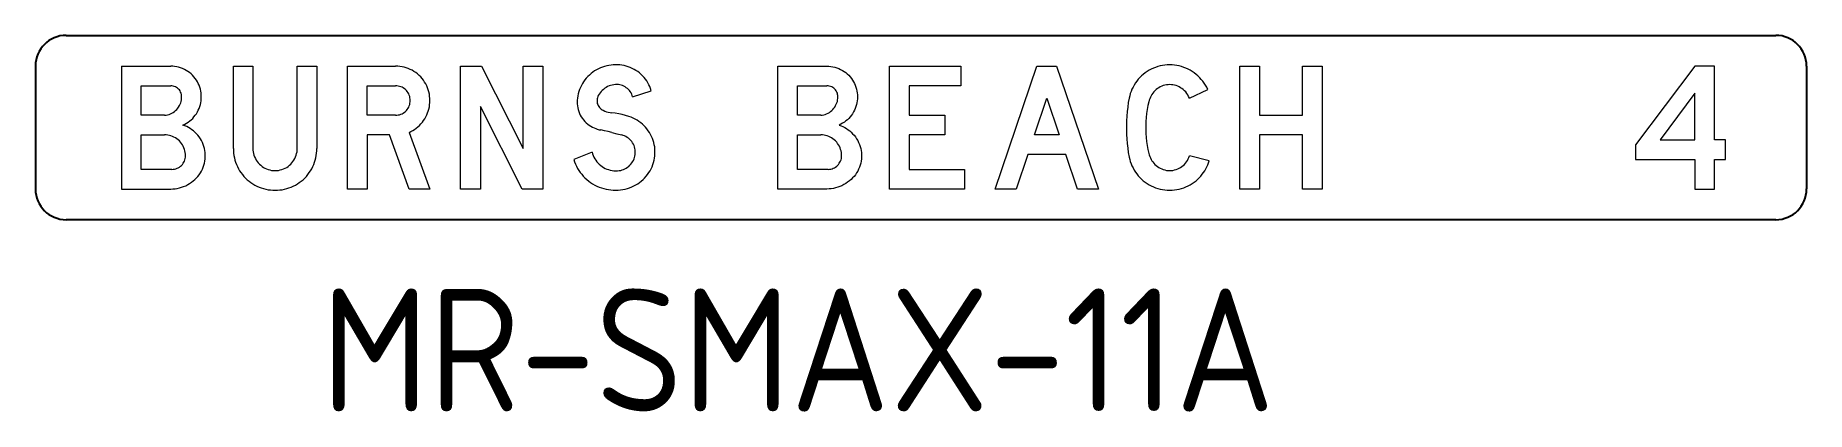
# Model space of a CAD drawing. Extents: x -129.2 to -93.2, y -1098.4 to -1090.7.
import ezdxf
from ezdxf.enums import TextEntityAlignment as Align

# ---------------------------------------------------------------- set-up
doc = ezdxf.new("R2010")
doc.units = 0
doc.header["$LTSCALE"] = 12
doc.header["$MEASUREMENT"] = 0
doc.layers.add('L18', color=4, linetype='CONTINUOUS')
doc.layers.add('T25', color=1, linetype='CONTINUOUS')
doc.styles.add('ISO', font='iso')

msp = doc.modelspace()

# ---------------------------------------------------------------- linework, layer by layer
at = {"layer": 'L18'}
for p, q in [((-128.596, -1090.72), (-93.846, -1090.72)), ((-129.221, -1091.345), (-129.221, -1093.845)), ((-93.221, -1091.345), (-93.221, -1093.845)), ((-93.846, -1094.47), (-128.596, -1094.47))]:
    msp.add_line(p, q, dxfattribs=at)
at = {"layer": 'L18', "linetype": 'Continuous', "lineweight": 0, "ltscale": 3, "flags": 128}
for points in [[(-127.471, -1091.345), (-127.471, -1093.846), (-126.472, -1093.846), (-126.429, -1093.844), (-126.383, -1093.84), (-126.338, -1093.832), (-126.294, -1093.824), (-126.251, -1093.81), (-126.209, -1093.796), (-126.167, -1093.778), (-126.126, -1093.757), (-126.088, -1093.735), (-126.051, -1093.709), (-126.015, -1093.681), (-125.98, -1093.652), (-125.948, -1093.62), (-125.92, -1093.589), (-125.893, -1093.555), (-125.869, -1093.519), (-125.847, -1093.482), (-125.827, -1093.442), (-125.811, -1093.403), (-125.796, -1093.363), (-125.786, -1093.319), (-125.776, -1093.278), (-125.772, -1093.234), (-125.768, -1093.193), (-125.768, -1093.149), (-125.772, -1093.106), (-125.776, -1093.062), (-125.786, -1093.021), (-125.796, -1092.979), (-125.811, -1092.938), (-125.827, -1092.898), (-125.847, -1092.861), (-125.869, -1092.823), (-125.893, -1092.787), (-125.92, -1092.752), (-125.948, -1092.72), (-125.978, -1092.692), (-126.007, -1092.665), (-126.041, -1092.639), (-126.075, -1092.615), (-126.11, -1092.595), (-126.146, -1092.576), (-126.185, -1092.56), (-126.223, -1092.546)], [(-127.471, -1091.345), (-126.472, -1091.345)], [(-125.974, -1091.596), (-125.999, -1091.563), (-126.027, -1091.533), (-126.057, -1091.503), (-126.088, -1091.478), (-126.122, -1091.454), (-126.158, -1091.432), (-126.193, -1091.412), (-126.231, -1091.395), (-126.27, -1091.379), (-126.31, -1091.367), (-126.349, -1091.357), (-126.391, -1091.351), (-126.431, -1091.347), (-126.472, -1091.345)], [(-125.198, -1091.345), (-124.799, -1091.345), (-124.799, -1093.021), (-124.799, -1093.056), (-124.795, -1093.092), (-124.787, -1093.126), (-124.779, -1093.159), (-124.765, -1093.193), (-124.751, -1093.225), (-124.733, -1093.256), (-124.713, -1093.286), (-124.692, -1093.314), (-124.668, -1093.339), (-124.642, -1093.363), (-124.615, -1093.385), (-124.585, -1093.405), (-124.555, -1093.422), (-124.522, -1093.436), (-124.488, -1093.448), (-124.454, -1093.458), (-124.421, -1093.466), (-124.385, -1093.47), (-124.35, -1093.47), (-124.314, -1093.47), (-124.278, -1093.466), (-124.245, -1093.458), (-124.211, -1093.448), (-124.177, -1093.436), (-124.146, -1093.422), (-124.114, -1093.405), (-124.084, -1093.385), (-124.057, -1093.363), (-124.031, -1093.339), (-124.007, -1093.314), (-123.986, -1093.286), (-123.966, -1093.256), (-123.948, -1093.225), (-123.934, -1093.193), (-123.922, -1093.159), (-123.912, -1093.126), (-123.904, -1093.092), (-123.9, -1093.056), (-123.9, -1093.021), (-123.9, -1091.345), (-123.501, -1091.345), (-123.501, -1093.021)], [(-125.198, -1093.021), (-125.198, -1091.345)], [(-125.198, -1093.021), (-125.198, -1091.345)], [(-122.876, -1091.345), (-121.902, -1091.345)], [(-121.627, -1092.696), (-121.202, -1093.846), (-121.627, -1093.846), (-122.027, -1092.746), (-122.476, -1092.746), (-122.476, -1093.846), (-122.876, -1093.846), (-122.876, -1091.345)], [(-121.627, -1092.696), (-121.202, -1093.846), (-121.627, -1093.846), (-122.027, -1092.746), (-122.476, -1092.746), (-122.476, -1093.846), (-122.876, -1093.846), (-122.876, -1091.345)], [(-121.202, -1092.046), (-121.204, -1092.002), (-121.208, -1091.958), (-121.214, -1091.915), (-121.224, -1091.871), (-121.236, -1091.828), (-121.252, -1091.788), (-121.267, -1091.747), (-121.287, -1091.707), (-121.311, -1091.67), (-121.335, -1091.634), (-121.362, -1091.598), (-121.39, -1091.565), (-121.422, -1091.535), (-121.455, -1091.505), (-121.489, -1091.478), (-121.527, -1091.454), (-121.564, -1091.43), (-121.604, -1091.411), (-121.643, -1091.395), (-121.685, -1091.379), (-121.728, -1091.367), (-121.77, -1091.357), (-121.813, -1091.351), (-121.857, -1091.347), (-121.902, -1091.345)], [(-120.579, -1091.345), (-120.154, -1091.345), (-119.305, -1093.021), (-119.305, -1091.345), (-118.905, -1091.345), (-118.905, -1093.846), (-119.329, -1093.846), (-120.177, -1092.17), (-120.177, -1093.846), (-120.579, -1093.846), (-120.579, -1091.345), (-120.579, -1091.345)], [(-117.432, -1091.321), (-117.475, -1091.321), (-117.521, -1091.325), (-117.564, -1091.331), (-117.61, -1091.339), (-117.653, -1091.351), (-117.695, -1091.365), (-117.736, -1091.381), (-117.778, -1091.401), (-117.817, -1091.42), (-117.855, -1091.444), (-117.893, -1091.47), (-117.928, -1091.498), (-117.962, -1091.527), (-117.994, -1091.559), (-118.025, -1091.591), (-118.053, -1091.626), (-118.079, -1091.662), (-118.102, -1091.701), (-118.124, -1091.739), (-118.144, -1091.78), (-118.162, -1091.822), (-118.176, -1091.864), (-118.187, -1091.907), (-118.197, -1091.951), (-118.205, -1091.996), (-118.209, -1092.036), (-118.211, -1092.075), (-118.209, -1092.115), (-118.205, -1092.154), (-118.197, -1092.194), (-118.189, -1092.231), (-118.177, -1092.269), (-118.162, -1092.307), (-118.146, -1092.342), (-118.126, -1092.376), (-118.104, -1092.41), (-118.079, -1092.441), (-118.053, -1092.471), (-118.025, -1092.499), (-117.995, -1092.524), (-117.964, -1092.548), (-117.93, -1092.57), (-117.899, -1092.588), (-117.867, -1092.603), (-117.833, -1092.617), (-117.8, -1092.629), (-117.766, -1092.639), (-117.73, -1092.645)], [(-117.432, -1091.321), (-117.475, -1091.321), (-117.521, -1091.325), (-117.564, -1091.331), (-117.61, -1091.339), (-117.653, -1091.351), (-117.695, -1091.365), (-117.736, -1091.381), (-117.778, -1091.401), (-117.817, -1091.42), (-117.855, -1091.444), (-117.893, -1091.47), (-117.928, -1091.498), (-117.962, -1091.527), (-117.994, -1091.559), (-118.025, -1091.591), (-118.053, -1091.626), (-118.079, -1091.662), (-118.102, -1091.701), (-118.124, -1091.739), (-118.144, -1091.78), (-118.162, -1091.822), (-118.176, -1091.864), (-118.187, -1091.907), (-118.197, -1091.951), (-118.205, -1091.996), (-118.209, -1092.036), (-118.211, -1092.075), (-118.209, -1092.115), (-118.205, -1092.154), (-118.197, -1092.194), (-118.189, -1092.231), (-118.177, -1092.269), (-118.162, -1092.307), (-118.146, -1092.342), (-118.126, -1092.376), (-118.104, -1092.41), (-118.079, -1092.441), (-118.053, -1092.471), (-118.025, -1092.499), (-117.995, -1092.524), (-117.964, -1092.548), (-117.93, -1092.57), (-117.899, -1092.588), (-117.867, -1092.603), (-117.833, -1092.617), (-117.8, -1092.629), (-117.766, -1092.639), (-117.73, -1092.645)], [(-117.082, -1091.97), (-116.706, -1091.846), (-116.72, -1091.804), (-116.735, -1091.763), (-116.753, -1091.723), (-116.775, -1091.683), (-116.797, -1091.646), (-116.822, -1091.61), (-116.85, -1091.577), (-116.88, -1091.543), (-116.909, -1091.513), (-116.943, -1091.484), (-116.979, -1091.458), (-117.014, -1091.432), (-117.052, -1091.411), (-117.091, -1091.391), (-117.131, -1091.373), (-117.173, -1091.357), (-117.214, -1091.345), (-117.256, -1091.335), (-117.299, -1091.327), (-117.343, -1091.321), (-117.386, -1091.32), (-117.432, -1091.321)], [(-117.082, -1091.97), (-116.706, -1091.846), (-116.72, -1091.804), (-116.735, -1091.763), (-116.753, -1091.723), (-116.775, -1091.683), (-116.797, -1091.646), (-116.822, -1091.61), (-116.85, -1091.577), (-116.88, -1091.543), (-116.909, -1091.513), (-116.943, -1091.484), (-116.979, -1091.458), (-117.014, -1091.432), (-117.052, -1091.411), (-117.091, -1091.391), (-117.131, -1091.373), (-117.173, -1091.357), (-117.214, -1091.345), (-117.256, -1091.335), (-117.299, -1091.327), (-117.343, -1091.321), (-117.386, -1091.32), (-117.432, -1091.321)], [(-111.861, -1091.345), (-110.413, -1091.345), (-110.413, -1091.745), (-111.461, -1091.745), (-111.461, -1092.346), (-110.737, -1092.346), (-110.737, -1092.746), (-111.461, -1092.746), (-111.461, -1093.446), (-110.338, -1093.446), (-110.338, -1093.846), (-111.861, -1093.846), (-111.861, -1091.345), (-111.861, -1091.345)], [(-111.861, -1091.345), (-110.413, -1091.345), (-110.413, -1091.745), (-111.461, -1091.745), (-111.461, -1092.346), (-110.737, -1092.346), (-110.737, -1092.746), (-111.461, -1092.746), (-111.461, -1093.446), (-110.338, -1093.446), (-110.338, -1093.846), (-111.861, -1093.846), (-111.861, -1091.345), (-111.861, -1091.345)], [(-109.713, -1093.846), (-108.864, -1091.345), (-108.464, -1091.345), (-107.614, -1093.846), (-108.039, -1093.846), (-108.277, -1093.145), (-109.05, -1093.145), (-109.287, -1093.846), (-109.713, -1093.846), (-109.713, -1093.846)], [(-109.713, -1093.846), (-108.864, -1091.345), (-108.464, -1091.345), (-107.614, -1093.846), (-108.039, -1093.846), (-108.277, -1093.145), (-109.05, -1093.145), (-109.287, -1093.846), (-109.713, -1093.846), (-109.713, -1093.846)], [(-106.166, -1091.321), (-106.215, -1091.321), (-106.263, -1091.325), (-106.31, -1091.333), (-106.358, -1091.343), (-106.405, -1091.355), (-106.453, -1091.371), (-106.496, -1091.389), (-106.542, -1091.409), (-106.583, -1091.43), (-106.625, -1091.456), (-106.666, -1091.484), (-106.704, -1091.513), (-106.741, -1091.545), (-106.775, -1091.579), (-106.807, -1091.614), (-106.836, -1091.652), (-106.864, -1091.689), (-106.89, -1091.731), (-106.912, -1091.773), (-106.933, -1091.814), (-106.951, -1091.86), (-106.967, -1091.903), (-106.979, -1091.949), (-106.991, -1091.996), (-107.007, -1092.087), (-107.02, -1092.178), (-107.03, -1092.271), (-107.038, -1092.364), (-107.044, -1092.457), (-107.046, -1092.55), (-107.046, -1092.643), (-107.044, -1092.734), (-107.038, -1092.827), (-107.03, -1092.92), (-107.02, -1093.013), (-107.007, -1093.104), (-106.991, -1093.195), (-106.979, -1093.242), (-106.967, -1093.288), (-106.951, -1093.333), (-106.933, -1093.377), (-106.912, -1093.418), (-106.89, -1093.46), (-106.864, -1093.501), (-106.836, -1093.539), (-106.807, -1093.577), (-106.775, -1093.612), (-106.741, -1093.646), (-106.704, -1093.678), (-106.666, -1093.707), (-106.625, -1093.735), (-106.583, -1093.761), (-106.542, -1093.782), (-106.496, -1093.802), (-106.453, -1093.82), (-106.405, -1093.836), (-106.358, -1093.848), (-106.31, -1093.858), (-106.263, -1093.865), (-106.215, -1093.869), (-106.166, -1093.871), (-106.118, -1093.869), (-106.069, -1093.865), (-106.021, -1093.858), (-105.974, -1093.848), (-105.926, -1093.836), (-105.881, -1093.82), (-105.835, -1093.802), (-105.79, -1093.782), (-105.748, -1093.761), (-105.707, -1093.735), (-105.667, -1093.707), (-105.628, -1093.678), (-105.592, -1093.646), (-105.56, -1093.614), (-105.531, -1093.583), (-105.503, -1093.547), (-105.477, -1093.511), (-105.452, -1093.474), (-105.43, -1093.436), (-105.412, -1093.395), (-105.394, -1093.355), (-105.378, -1093.314), (-105.367, -1093.27), (-105.766, -1093.171)], [(-105.592, -1091.545), (-105.628, -1091.513), (-105.667, -1091.484), (-105.707, -1091.456), (-105.748, -1091.43), (-105.79, -1091.409), (-105.835, -1091.389), (-105.881, -1091.371), (-105.926, -1091.355), (-105.974, -1091.343), (-106.021, -1091.333), (-106.069, -1091.325), (-106.118, -1091.321), (-106.166, -1091.321)], [(-104.741, -1091.345), (-104.342, -1091.345), (-104.342, -1092.346), (-103.468, -1092.346), (-103.468, -1091.345), (-103.068, -1091.345), (-103.068, -1093.846), (-103.468, -1093.846), (-103.468, -1092.746), (-104.342, -1092.746), (-104.342, -1093.846), (-104.741, -1093.846), (-104.741, -1091.345), (-104.741, -1091.345)], [(-127.072, -1091.745), (-126.472, -1091.745)], [(-126.597, -1092.346), (-127.072, -1092.346), (-127.072, -1091.745)], [(-126.249, -1091.97), (-126.249, -1091.945), (-126.253, -1091.921), (-126.26, -1091.895), (-126.27, -1091.873), (-126.282, -1091.85), (-126.296, -1091.83), (-126.314, -1091.812), (-126.332, -1091.794), (-126.353, -1091.78), (-126.375, -1091.767), (-126.399, -1091.759), (-126.423, -1091.751), (-126.448, -1091.747), (-126.472, -1091.745)], [(-126.249, -1091.97), (-126.249, -1091.945), (-126.253, -1091.921), (-126.26, -1091.895), (-126.27, -1091.873), (-126.282, -1091.85), (-126.296, -1091.83), (-126.314, -1091.812), (-126.332, -1091.794), (-126.353, -1091.78), (-126.375, -1091.767), (-126.399, -1091.759), (-126.423, -1091.751), (-126.448, -1091.747), (-126.472, -1091.745)], [(-125.974, -1092.346), (-125.95, -1092.313), (-125.93, -1092.279), (-125.91, -1092.243), (-125.894, -1092.206), (-125.881, -1092.168), (-125.869, -1092.129), (-125.861, -1092.091), (-125.855, -1092.051), (-125.851, -1092.01), (-125.849, -1091.97), (-125.851, -1091.931), (-125.855, -1091.891), (-125.861, -1091.852), (-125.869, -1091.812), (-125.881, -1091.773), (-125.894, -1091.735), (-125.91, -1091.699), (-125.93, -1091.664), (-125.95, -1091.628), (-125.974, -1091.596)], [(-125.974, -1092.346), (-125.95, -1092.313), (-125.93, -1092.279), (-125.91, -1092.243), (-125.894, -1092.206), (-125.881, -1092.168), (-125.869, -1092.129), (-125.861, -1092.091), (-125.855, -1092.051), (-125.851, -1092.01), (-125.849, -1091.97), (-125.851, -1091.931), (-125.855, -1091.891), (-125.861, -1091.852), (-125.869, -1091.812), (-125.881, -1091.773), (-125.894, -1091.735), (-125.91, -1091.699), (-125.93, -1091.664), (-125.95, -1091.628), (-125.974, -1091.596)], [(-122.476, -1091.745), (-121.902, -1091.745)], [(-121.902, -1092.346), (-122.476, -1092.346), (-122.476, -1091.745)], [(-122.476, -1091.745), (-121.902, -1091.745)], [(-121.902, -1092.346), (-122.476, -1092.346), (-122.476, -1091.745)], [(-121.602, -1092.046), (-121.604, -1092.018), (-121.608, -1091.99), (-121.614, -1091.962), (-121.622, -1091.937), (-121.633, -1091.911), (-121.647, -1091.887), (-121.663, -1091.864), (-121.679, -1091.844), (-121.699, -1091.824), (-121.72, -1091.806), (-121.744, -1091.79), (-121.768, -1091.776), (-121.794, -1091.765), (-121.819, -1091.757), (-121.847, -1091.751), (-121.875, -1091.747), (-121.902, -1091.745)], [(-121.602, -1092.046), (-121.604, -1092.018), (-121.608, -1091.99), (-121.614, -1091.962), (-121.622, -1091.937), (-121.633, -1091.911), (-121.647, -1091.887), (-121.663, -1091.864), (-121.679, -1091.844), (-121.699, -1091.824), (-121.72, -1091.806), (-121.744, -1091.79), (-121.768, -1091.776), (-121.794, -1091.765), (-121.819, -1091.757), (-121.847, -1091.751), (-121.875, -1091.747), (-121.902, -1091.745)], [(-117.432, -1091.721), (-117.463, -1091.723), (-117.497, -1091.731), (-117.529, -1091.739), (-117.56, -1091.749), (-117.592, -1091.763), (-117.622, -1091.778), (-117.649, -1091.796), (-117.675, -1091.818), (-117.701, -1091.84), (-117.723, -1091.864), (-117.744, -1091.889), (-117.764, -1091.917), (-117.78, -1091.945)], [(-117.432, -1091.721), (-117.463, -1091.723), (-117.497, -1091.731), (-117.529, -1091.739), (-117.56, -1091.749), (-117.592, -1091.763), (-117.622, -1091.778), (-117.649, -1091.796), (-117.675, -1091.818), (-117.701, -1091.84), (-117.723, -1091.864), (-117.744, -1091.889), (-117.764, -1091.917), (-117.78, -1091.945)], [(-117.082, -1091.97), (-117.089, -1091.943), (-117.101, -1091.917), (-117.115, -1091.891), (-117.131, -1091.865), (-117.149, -1091.844), (-117.169, -1091.822), (-117.188, -1091.802), (-117.212, -1091.784), (-117.236, -1091.769), (-117.262, -1091.755), (-117.289, -1091.743), (-117.315, -1091.733), (-117.345, -1091.727), (-117.372, -1091.721), (-117.402, -1091.719), (-117.432, -1091.721)], [(-117.082, -1091.97), (-117.089, -1091.943), (-117.101, -1091.917), (-117.115, -1091.891), (-117.131, -1091.865), (-117.149, -1091.844), (-117.169, -1091.822), (-117.188, -1091.802), (-117.212, -1091.784), (-117.236, -1091.769), (-117.262, -1091.755), (-117.289, -1091.743), (-117.315, -1091.733), (-117.345, -1091.727), (-117.372, -1091.721), (-117.402, -1091.719), (-117.432, -1091.721)], [(-113.734, -1091.745), (-113.135, -1091.745)], [(-113.26, -1092.346), (-113.734, -1092.346), (-113.734, -1091.745)], [(-112.91, -1091.97), (-112.911, -1091.945), (-112.915, -1091.921), (-112.921, -1091.895), (-112.931, -1091.873), (-112.943, -1091.85), (-112.959, -1091.83), (-112.975, -1091.812), (-112.995, -1091.794), (-113.014, -1091.78), (-113.036, -1091.767), (-113.06, -1091.759), (-113.086, -1091.751), (-113.109, -1091.747), (-113.135, -1091.745)], [(-106.166, -1091.721), (-106.199, -1091.723), (-106.233, -1091.727), (-106.265, -1091.733), (-106.296, -1091.743), (-106.328, -1091.753), (-106.358, -1091.767), (-106.387, -1091.784), (-106.415, -1091.802), (-106.441, -1091.824), (-106.466, -1091.846), (-106.488, -1091.869), (-106.508, -1091.895), (-106.528, -1091.921), (-106.544, -1091.949), (-106.559, -1091.978), (-106.571, -1092.008), (-106.583, -1092.04), (-106.591, -1092.071), (-106.609, -1092.15), (-106.623, -1092.229), (-106.635, -1092.311), (-106.643, -1092.392), (-106.648, -1092.473), (-106.652, -1092.554), (-106.652, -1092.637), (-106.648, -1092.718), (-106.643, -1092.799), (-106.635, -1092.88), (-106.623, -1092.961), (-106.609, -1093.041), (-106.591, -1093.12), (-106.583, -1093.151), (-106.571, -1093.183), (-106.559, -1093.213), (-106.544, -1093.242), (-106.528, -1093.27), (-106.508, -1093.296), (-106.488, -1093.321), (-106.466, -1093.345), (-106.441, -1093.369), (-106.415, -1093.389), (-106.387, -1093.407), (-106.358, -1093.424), (-106.328, -1093.438), (-106.296, -1093.45), (-106.265, -1093.458), (-106.233, -1093.466), (-106.199, -1093.47), (-106.166, -1093.47), (-106.132, -1093.47), (-106.101, -1093.466), (-106.067, -1093.458), (-106.035, -1093.45), (-106.004, -1093.438), (-105.974, -1093.424), (-105.944, -1093.407), (-105.917, -1093.389), (-105.891, -1093.369), (-105.867, -1093.345), (-105.843, -1093.319), (-105.824, -1093.294), (-105.804, -1093.264), (-105.79, -1093.234), (-105.776, -1093.203), (-105.766, -1093.171)], [(-105.867, -1091.846), (-105.891, -1091.824), (-105.917, -1091.802), (-105.944, -1091.784), (-105.974, -1091.767), (-106.004, -1091.753), (-106.035, -1091.743), (-106.067, -1091.733), (-106.101, -1091.727), (-106.132, -1091.723), (-106.166, -1091.721)], [(-105.766, -1091.996), (-105.782, -1091.962), (-105.8, -1091.931), (-105.82, -1091.901), (-105.841, -1091.871), (-105.867, -1091.846)], [(-105.766, -1091.996), (-105.392, -1091.82)], [(-105.392, -1091.82), (-105.414, -1091.776), (-105.438, -1091.735), (-105.466, -1091.693), (-105.493, -1091.654), (-105.525, -1091.616), (-105.557, -1091.581), (-105.592, -1091.545)], [(-126.597, -1092.346), (-126.567, -1092.342), (-126.535, -1092.336), (-126.506, -1092.328), (-126.476, -1092.317), (-126.448, -1092.303), (-126.421, -1092.287), (-126.395, -1092.269), (-126.371, -1092.249), (-126.349, -1092.228), (-126.328, -1092.204), (-126.31, -1092.178), (-126.294, -1092.15), (-126.28, -1092.123), (-126.268, -1092.093), (-126.26, -1092.063), (-126.253, -1092.034), (-126.249, -1092.002), (-126.249, -1091.97)], [(-121.902, -1092.346), (-121.875, -1092.344), (-121.847, -1092.34), (-121.819, -1092.334), (-121.794, -1092.326), (-121.768, -1092.315), (-121.744, -1092.301), (-121.72, -1092.285), (-121.699, -1092.267), (-121.679, -1092.247), (-121.663, -1092.228), (-121.647, -1092.204), (-121.633, -1092.18), (-121.622, -1092.154), (-121.614, -1092.129), (-121.608, -1092.101), (-121.604, -1092.073), (-121.602, -1092.046)], [(-121.902, -1092.346), (-121.875, -1092.344), (-121.847, -1092.34), (-121.819, -1092.334), (-121.794, -1092.326), (-121.768, -1092.315), (-121.744, -1092.301), (-121.72, -1092.285), (-121.699, -1092.267), (-121.679, -1092.247), (-121.663, -1092.228), (-121.647, -1092.204), (-121.633, -1092.18), (-121.622, -1092.154), (-121.614, -1092.129), (-121.608, -1092.101), (-121.604, -1092.073), (-121.602, -1092.046)], [(-121.627, -1092.696), (-121.588, -1092.677), (-121.55, -1092.657), (-121.513, -1092.633), (-121.479, -1092.607), (-121.445, -1092.58), (-121.414, -1092.552), (-121.384, -1092.52), (-121.356, -1092.487), (-121.331, -1092.453), (-121.307, -1092.415), (-121.285, -1092.378), (-121.265, -1092.34), (-121.25, -1092.299), (-121.236, -1092.259), (-121.224, -1092.218), (-121.214, -1092.174), (-121.208, -1092.133), (-121.204, -1092.089), (-121.202, -1092.046)], [(-121.627, -1092.696), (-121.588, -1092.677), (-121.55, -1092.657), (-121.513, -1092.633), (-121.479, -1092.607), (-121.445, -1092.58), (-121.414, -1092.552), (-121.384, -1092.52), (-121.356, -1092.487), (-121.331, -1092.453), (-121.307, -1092.415), (-121.285, -1092.378), (-121.265, -1092.34), (-121.25, -1092.299), (-121.236, -1092.259), (-121.224, -1092.218), (-121.214, -1092.174), (-121.208, -1092.133), (-121.204, -1092.089), (-121.202, -1092.046)], [(-117.78, -1091.945), (-117.79, -1091.966), (-117.798, -1091.99), (-117.804, -1092.012), (-117.806, -1092.036), (-117.806, -1092.059), (-117.804, -1092.083), (-117.8, -1092.107), (-117.792, -1092.129), (-117.782, -1092.15), (-117.77, -1092.17), (-117.756, -1092.188), (-117.738, -1092.206), (-117.721, -1092.222), (-117.701, -1092.235), (-117.681, -1092.245)], [(-117.78, -1091.945), (-117.79, -1091.966), (-117.798, -1091.99), (-117.804, -1092.012), (-117.806, -1092.036), (-117.806, -1092.059), (-117.804, -1092.083), (-117.8, -1092.107), (-117.792, -1092.129), (-117.782, -1092.15), (-117.77, -1092.17), (-117.756, -1092.188), (-117.738, -1092.206), (-117.721, -1092.222), (-117.701, -1092.235), (-117.681, -1092.245)], [(-113.26, -1092.346), (-113.228, -1092.342), (-113.198, -1092.336), (-113.169, -1092.328), (-113.139, -1092.317), (-113.109, -1092.303), (-113.084, -1092.287), (-113.058, -1092.269), (-113.034, -1092.249), (-113.01, -1092.228), (-112.991, -1092.204), (-112.973, -1092.178), (-112.957, -1092.15), (-112.943, -1092.123), (-112.931, -1092.093), (-112.921, -1092.063), (-112.915, -1092.034), (-112.911, -1092.002), (-112.91, -1091.97)], [(-108.413, -1092.746), (-108.914, -1092.746), (-108.664, -1091.996), (-108.413, -1092.746), (-108.413, -1092.746)], [(-126.223, -1092.546), (-126.187, -1092.528), (-126.152, -1092.508), (-126.118, -1092.485), (-126.086, -1092.461), (-126.055, -1092.435), (-126.025, -1092.408), (-125.999, -1092.378), (-125.974, -1092.346)], [(-117.904, -1093.096), (-118.28, -1093.246), (-118.265, -1093.292), (-118.245, -1093.337), (-118.225, -1093.383), (-118.201, -1093.426), (-118.176, -1093.468), (-118.148, -1093.507), (-118.116, -1093.547), (-118.085, -1093.585), (-118.051, -1093.62), (-118.013, -1093.652), (-117.976, -1093.683), (-117.936, -1093.713), (-117.895, -1093.739), (-117.853, -1093.765), (-117.808, -1093.786), (-117.762, -1093.806), (-117.717, -1093.822), (-117.669, -1093.838), (-117.622, -1093.85), (-117.574, -1093.858), (-117.525, -1093.863), (-117.475, -1093.867), (-117.426, -1093.869), (-117.376, -1093.867), (-117.329, -1093.863), (-117.279, -1093.856), (-117.232, -1093.846), (-117.186, -1093.834), (-117.143, -1093.82), (-117.099, -1093.804), (-117.058, -1093.784), (-117.018, -1093.763), (-116.979, -1093.739), (-116.941, -1093.713), (-116.906, -1093.685), (-116.87, -1093.654), (-116.838, -1093.622), (-116.807, -1093.587), (-116.779, -1093.551), (-116.753, -1093.513), (-116.729, -1093.474), (-116.708, -1093.434), (-116.688, -1093.393), (-116.672, -1093.349), (-116.658, -1093.306), (-116.646, -1093.262), (-116.638, -1093.217), (-116.633, -1093.171), (-116.629, -1093.126), (-116.629, -1093.08), (-116.631, -1093.037), (-116.634, -1092.991), (-116.642, -1092.948), (-116.652, -1092.902), (-116.664, -1092.861), (-116.68, -1092.817), (-116.698, -1092.775), (-116.718, -1092.736), (-116.739, -1092.696), (-116.765, -1092.659), (-116.791, -1092.623), (-116.82, -1092.588), (-116.852, -1092.556), (-116.884, -1092.524), (-116.919, -1092.497), (-116.955, -1092.469), (-116.993, -1092.445), (-117.032, -1092.423), (-117.072, -1092.404), (-117.113, -1092.386), (-117.157, -1092.37), (-117.224, -1092.35), (-117.295, -1092.332), (-117.364, -1092.319), (-117.436, -1092.305), (-117.505, -1092.295)], [(-117.681, -1092.245), (-117.647, -1092.259), (-117.612, -1092.273), (-117.578, -1092.283), (-117.542, -1092.291), (-117.505, -1092.295)], [(-117.681, -1092.245), (-117.647, -1092.259), (-117.612, -1092.273), (-117.578, -1092.283), (-117.542, -1092.291), (-117.505, -1092.295)], [(-127.072, -1092.746), (-126.597, -1092.746)], [(-126.448, -1093.446), (-127.072, -1093.446), (-127.072, -1092.746)], [(-127.072, -1092.746), (-126.597, -1092.746)], [(-126.173, -1093.171), (-126.173, -1093.137), (-126.177, -1093.104), (-126.185, -1093.07), (-126.193, -1093.039), (-126.205, -1093.007), (-126.219, -1092.977), (-126.235, -1092.948), (-126.253, -1092.92), (-126.274, -1092.894), (-126.296, -1092.868), (-126.322, -1092.847), (-126.347, -1092.827), (-126.375, -1092.807), (-126.405, -1092.791), (-126.435, -1092.777), (-126.466, -1092.766), (-126.498, -1092.758), (-126.531, -1092.75), (-126.565, -1092.746), (-126.597, -1092.746)], [(-117.505, -1092.696), (-117.58, -1092.677), (-117.655, -1092.661), (-117.73, -1092.645)], [(-117.505, -1092.696), (-117.58, -1092.677), (-117.655, -1092.661), (-117.73, -1092.645)], [(-117.505, -1092.696), (-117.406, -1092.722), (-117.305, -1092.746)], [(-117.505, -1092.696), (-117.406, -1092.722), (-117.305, -1092.746)], [(-117.032, -1093.145), (-117.028, -1093.114), (-117.028, -1093.082), (-117.03, -1093.052), (-117.036, -1093.021), (-117.044, -1092.991), (-117.054, -1092.961), (-117.068, -1092.934), (-117.084, -1092.906), (-117.101, -1092.88), (-117.121, -1092.857), (-117.143, -1092.833), (-117.167, -1092.813), (-117.192, -1092.795), (-117.218, -1092.779), (-117.246, -1092.766), (-117.275, -1092.754), (-117.305, -1092.746)], [(-117.032, -1093.145), (-117.028, -1093.114), (-117.028, -1093.082), (-117.03, -1093.052), (-117.036, -1093.021), (-117.044, -1092.991), (-117.054, -1092.961), (-117.068, -1092.934), (-117.084, -1092.906), (-117.101, -1092.88), (-117.121, -1092.857), (-117.143, -1092.833), (-117.167, -1092.813), (-117.192, -1092.795), (-117.218, -1092.779), (-117.246, -1092.766), (-117.275, -1092.754), (-117.305, -1092.746)], [(-113.734, -1092.746), (-113.26, -1092.746)], [(-113.109, -1093.446), (-113.734, -1093.446), (-113.734, -1092.746)], [(-112.834, -1093.171), (-112.836, -1093.137), (-112.84, -1093.104), (-112.846, -1093.07), (-112.856, -1093.039), (-112.866, -1093.007), (-112.88, -1092.977), (-112.898, -1092.948), (-112.915, -1092.92), (-112.935, -1092.894), (-112.959, -1092.868), (-112.983, -1092.847), (-113.01, -1092.827), (-113.038, -1092.807), (-113.066, -1092.791), (-113.097, -1092.777), (-113.129, -1092.766), (-113.161, -1092.758), (-113.192, -1092.75), (-113.226, -1092.746), (-113.26, -1092.746)], [(-126.448, -1093.446), (-126.421, -1093.444), (-126.395, -1093.44), (-126.367, -1093.434), (-126.342, -1093.424), (-126.318, -1093.414), (-126.294, -1093.401), (-126.272, -1093.383), (-126.253, -1093.365), (-126.235, -1093.345), (-126.219, -1093.323), (-126.205, -1093.3), (-126.193, -1093.276), (-126.185, -1093.25), (-126.177, -1093.225), (-126.173, -1093.197), (-126.173, -1093.171)], [(-125.198, -1093.021), (-125.198, -1093.068), (-125.194, -1093.116), (-125.188, -1093.163), (-125.178, -1093.211), (-125.167, -1093.256), (-125.153, -1093.302), (-125.135, -1093.347), (-125.117, -1093.391), (-125.095, -1093.432), (-125.07, -1093.474), (-125.044, -1093.513), (-125.014, -1093.551), (-124.985, -1093.589), (-124.951, -1093.622), (-124.917, -1093.656), (-124.88, -1093.685), (-124.842, -1093.715), (-124.803, -1093.741), (-124.761, -1093.767), (-124.719, -1093.788), (-124.676, -1093.806), (-124.63, -1093.824), (-124.585, -1093.838), (-124.539, -1093.85), (-124.492, -1093.86), (-124.444, -1093.865), (-124.397, -1093.869), (-124.35, -1093.871)], [(-124.35, -1093.871), (-124.302, -1093.869), (-124.255, -1093.865), (-124.207, -1093.86), (-124.16, -1093.85), (-124.114, -1093.838), (-124.069, -1093.824), (-124.023, -1093.806), (-123.98, -1093.788), (-123.938, -1093.767), (-123.896, -1093.741), (-123.857, -1093.715), (-123.819, -1093.685), (-123.782, -1093.656), (-123.748, -1093.622), (-123.714, -1093.589), (-123.685, -1093.551), (-123.655, -1093.513), (-123.629, -1093.474), (-123.606, -1093.432), (-123.584, -1093.391), (-123.564, -1093.347), (-123.546, -1093.302), (-123.533, -1093.256), (-123.521, -1093.211), (-123.513, -1093.163), (-123.505, -1093.116), (-123.501, -1093.068), (-123.501, -1093.021)], [(-117.904, -1093.096), (-117.897, -1093.132), (-117.883, -1093.165), (-117.869, -1093.199), (-117.851, -1093.23), (-117.831, -1093.262), (-117.81, -1093.29), (-117.786, -1093.317), (-117.76, -1093.343), (-117.732, -1093.367), (-117.703, -1093.389), (-117.673, -1093.408), (-117.639, -1093.426), (-117.606, -1093.44), (-117.572, -1093.452), (-117.537, -1093.462), (-117.501, -1093.47), (-117.465, -1093.474), (-117.428, -1093.476), (-117.392, -1093.474), (-117.357, -1093.47)], [(-117.904, -1093.096), (-117.897, -1093.132), (-117.883, -1093.165), (-117.869, -1093.199), (-117.851, -1093.23), (-117.831, -1093.262), (-117.81, -1093.29), (-117.786, -1093.317), (-117.76, -1093.343), (-117.732, -1093.367), (-117.703, -1093.389), (-117.673, -1093.408), (-117.639, -1093.426), (-117.606, -1093.44), (-117.572, -1093.452), (-117.537, -1093.462), (-117.501, -1093.47), (-117.465, -1093.474), (-117.428, -1093.476), (-117.392, -1093.474), (-117.357, -1093.47)], [(-117.357, -1093.47), (-117.325, -1093.466), (-117.295, -1093.458), (-117.268, -1093.448), (-117.238, -1093.434), (-117.212, -1093.42), (-117.186, -1093.403), (-117.161, -1093.385), (-117.139, -1093.363), (-117.117, -1093.341), (-117.099, -1093.316), (-117.082, -1093.29), (-117.068, -1093.264), (-117.054, -1093.234), (-117.044, -1093.207), (-117.036, -1093.175), (-117.032, -1093.145)], [(-117.357, -1093.47), (-117.325, -1093.466), (-117.295, -1093.458), (-117.268, -1093.448), (-117.238, -1093.434), (-117.212, -1093.42), (-117.186, -1093.403), (-117.161, -1093.385), (-117.139, -1093.363), (-117.117, -1093.341), (-117.099, -1093.316), (-117.082, -1093.29), (-117.068, -1093.264), (-117.054, -1093.234), (-117.044, -1093.207), (-117.036, -1093.175), (-117.032, -1093.145)], [(-113.109, -1093.446), (-113.084, -1093.444), (-113.056, -1093.44), (-113.03, -1093.434), (-113.004, -1093.424), (-112.981, -1093.414), (-112.957, -1093.401), (-112.935, -1093.383), (-112.915, -1093.365), (-112.898, -1093.345), (-112.882, -1093.323), (-112.868, -1093.3), (-112.856, -1093.276), (-112.846, -1093.25), (-112.84, -1093.225), (-112.836, -1093.197), (-112.834, -1093.171)]]:
    msp.add_lwpolyline(points, dxfattribs=at)
msp.add_lwpolyline([(-112.635, -1091.596), (-112.613, -1091.628), (-112.591, -1091.664), (-112.573, -1091.699), (-112.557, -1091.735), (-112.544, -1091.773), (-112.532, -1091.812), (-112.524, -1091.852), (-112.516, -1091.891), (-112.512, -1091.931), (-112.512, -1091.97), (-112.512, -1092.01), (-112.516, -1092.051), (-112.524, -1092.091), (-112.532, -1092.129), (-112.544, -1092.168), (-112.557, -1092.206), (-112.573, -1092.243), (-112.591, -1092.279), (-112.613, -1092.313), (-112.635, -1092.346), (-112.66, -1092.378), (-112.688, -1092.408), (-112.718, -1092.435), (-112.747, -1092.461), (-112.779, -1092.485), (-112.815, -1092.508), (-112.848, -1092.528), (-112.886, -1092.546), (-112.846, -1092.56), (-112.809, -1092.576), (-112.771, -1092.595), (-112.737, -1092.615), (-112.702, -1092.639), (-112.67, -1092.665), (-112.639, -1092.692), (-112.611, -1092.72), (-112.581, -1092.752), (-112.555, -1092.787), (-112.53, -1092.823), (-112.508, -1092.861), (-112.49, -1092.898), (-112.472, -1092.938), (-112.458, -1092.979), (-112.447, -1093.021), (-112.439, -1093.062), (-112.433, -1093.106), (-112.431, -1093.149), (-112.431, -1093.193), (-112.433, -1093.234), (-112.439, -1093.278), (-112.447, -1093.319), (-112.458, -1093.363), (-112.472, -1093.403), (-112.49, -1093.442), (-112.508, -1093.482), (-112.53, -1093.519), (-112.555, -1093.555), (-112.581, -1093.589), (-112.611, -1093.62), (-112.642, -1093.652), (-112.676, -1093.681), (-112.712, -1093.709), (-112.749, -1093.735), (-112.789, -1093.757), (-112.828, -1093.778), (-112.87, -1093.796), (-112.913, -1093.81), (-112.957, -1093.824), (-113.001, -1093.832), (-113.044, -1093.84), (-113.09, -1093.844), (-113.135, -1093.846), (-114.134, -1093.846), (-114.134, -1091.345), (-113.135, -1091.345), (-113.093, -1091.347), (-113.052, -1091.351), (-113.012, -1091.357), (-112.971, -1091.367), (-112.931, -1091.379), (-112.894, -1091.395), (-112.856, -1091.412), (-112.819, -1091.432), (-112.785, -1091.454), (-112.751, -1091.478), (-112.72, -1091.503), (-112.69, -1091.533), (-112.66, -1091.563)], close=True, dxfattribs=at)
at = {"layer": 'L18', "linetype": 'Continuous', "lineweight": 0, "ltscale": 3}
for points in [[(-96.695, -1093.246), (-95.495, -1093.246), (-95.495, -1093.846), (-95.096, -1093.846), (-95.096, -1093.246), (-94.871, -1093.246), (-94.871, -1092.846), (-95.096, -1092.846), (-95.096, -1091.346), (-95.495, -1091.346), (-96.695, -1092.946), (-96.695, -1093.246), (-96.695, -1093.246)], [(-96.695, -1093.246), (-95.495, -1093.246), (-95.495, -1093.846), (-95.096, -1093.846), (-95.096, -1093.246), (-94.871, -1093.246), (-94.871, -1092.846), (-95.096, -1092.846), (-95.096, -1091.346), (-95.495, -1091.346), (-96.695, -1092.946), (-96.695, -1093.246), (-96.695, -1093.246)], [(-96.695, -1093.246), (-95.495, -1093.246), (-95.495, -1093.846), (-95.096, -1093.846), (-95.096, -1093.246), (-94.871, -1093.246), (-94.871, -1092.846), (-95.096, -1092.846), (-95.096, -1091.346), (-95.495, -1091.346), (-96.695, -1092.946), (-96.695, -1093.246), (-96.695, -1093.246)], [(-96.695, -1093.246), (-95.495, -1093.246), (-95.495, -1093.846), (-95.096, -1093.846), (-95.096, -1093.246), (-94.871, -1093.246), (-94.871, -1092.846), (-95.096, -1092.846), (-95.096, -1091.346), (-95.495, -1091.346), (-96.695, -1092.946), (-96.695, -1093.246), (-96.695, -1093.246)], [(-96.695, -1093.246), (-95.495, -1093.246), (-95.495, -1093.846), (-95.096, -1093.846), (-95.096, -1093.246), (-94.871, -1093.246), (-94.871, -1092.846), (-95.096, -1092.846), (-95.096, -1091.346), (-95.495, -1091.346), (-96.695, -1092.946), (-96.695, -1093.246), (-96.695, -1093.246)], [(-96.695, -1093.246), (-95.495, -1093.246), (-95.495, -1093.846), (-95.096, -1093.846), (-95.096, -1093.246), (-94.871, -1093.246), (-94.871, -1092.846), (-95.096, -1092.846), (-95.096, -1091.346), (-95.495, -1091.346), (-96.695, -1092.946), (-96.695, -1093.246), (-96.695, -1093.246)], [(-96.695, -1093.246), (-95.495, -1093.246), (-95.495, -1093.846), (-95.096, -1093.846), (-95.096, -1093.246), (-94.871, -1093.246), (-94.871, -1092.846), (-95.096, -1092.846), (-95.096, -1091.346), (-95.495, -1091.346), (-96.695, -1092.946), (-96.695, -1093.246), (-96.695, -1093.246)], [(-96.695, -1093.246), (-95.495, -1093.246), (-95.495, -1093.846), (-95.096, -1093.846), (-95.096, -1093.246), (-94.871, -1093.246), (-94.871, -1092.846), (-95.096, -1092.846), (-95.096, -1091.346), (-95.495, -1091.346), (-96.695, -1092.946), (-96.695, -1093.246), (-96.695, -1093.246)], [(-96.195, -1092.846), (-95.495, -1092.846), (-95.495, -1091.896), (-96.195, -1092.846), (-96.195, -1092.846)], [(-96.195, -1092.846), (-95.495, -1092.846), (-95.495, -1091.896), (-96.195, -1092.846), (-96.195, -1092.846)], [(-96.195, -1092.846), (-95.495, -1092.846), (-95.495, -1091.896), (-96.195, -1092.846), (-96.195, -1092.846)], [(-96.195, -1092.846), (-95.495, -1092.846), (-95.495, -1091.896), (-96.195, -1092.846), (-96.195, -1092.846)], [(-96.195, -1092.846), (-95.495, -1092.846), (-95.495, -1091.896), (-96.195, -1092.846), (-96.195, -1092.846)], [(-96.195, -1092.846), (-95.495, -1092.846), (-95.495, -1091.896), (-96.195, -1092.846), (-96.195, -1092.846)], [(-96.195, -1092.846), (-95.495, -1092.846), (-95.495, -1091.896), (-96.195, -1092.846), (-96.195, -1092.846)]]:
    msp.add_lwpolyline(points, dxfattribs=at)
at = {"layer": 'L18'}
for centre, start, end in [((-128.596, -1091.345), 90, 180), ((-93.846, -1091.345), 0, 90), ((-128.596, -1093.845), 180, 270), ((-93.846, -1093.845), 270, 0)]:
    msp.add_arc(centre, 0.625, start, end, dxfattribs=at)

# ---------------------------------------------------------------- texts
at = {"layer": 'T25', "style": 'ISO'}
msp.add_text('MR-SMAX-11A', height=2.5, dxfattribs=at).set_placement((-113.721, -1098.369), align=Align.CENTER)

doc.saveas('drawing.dxf')
